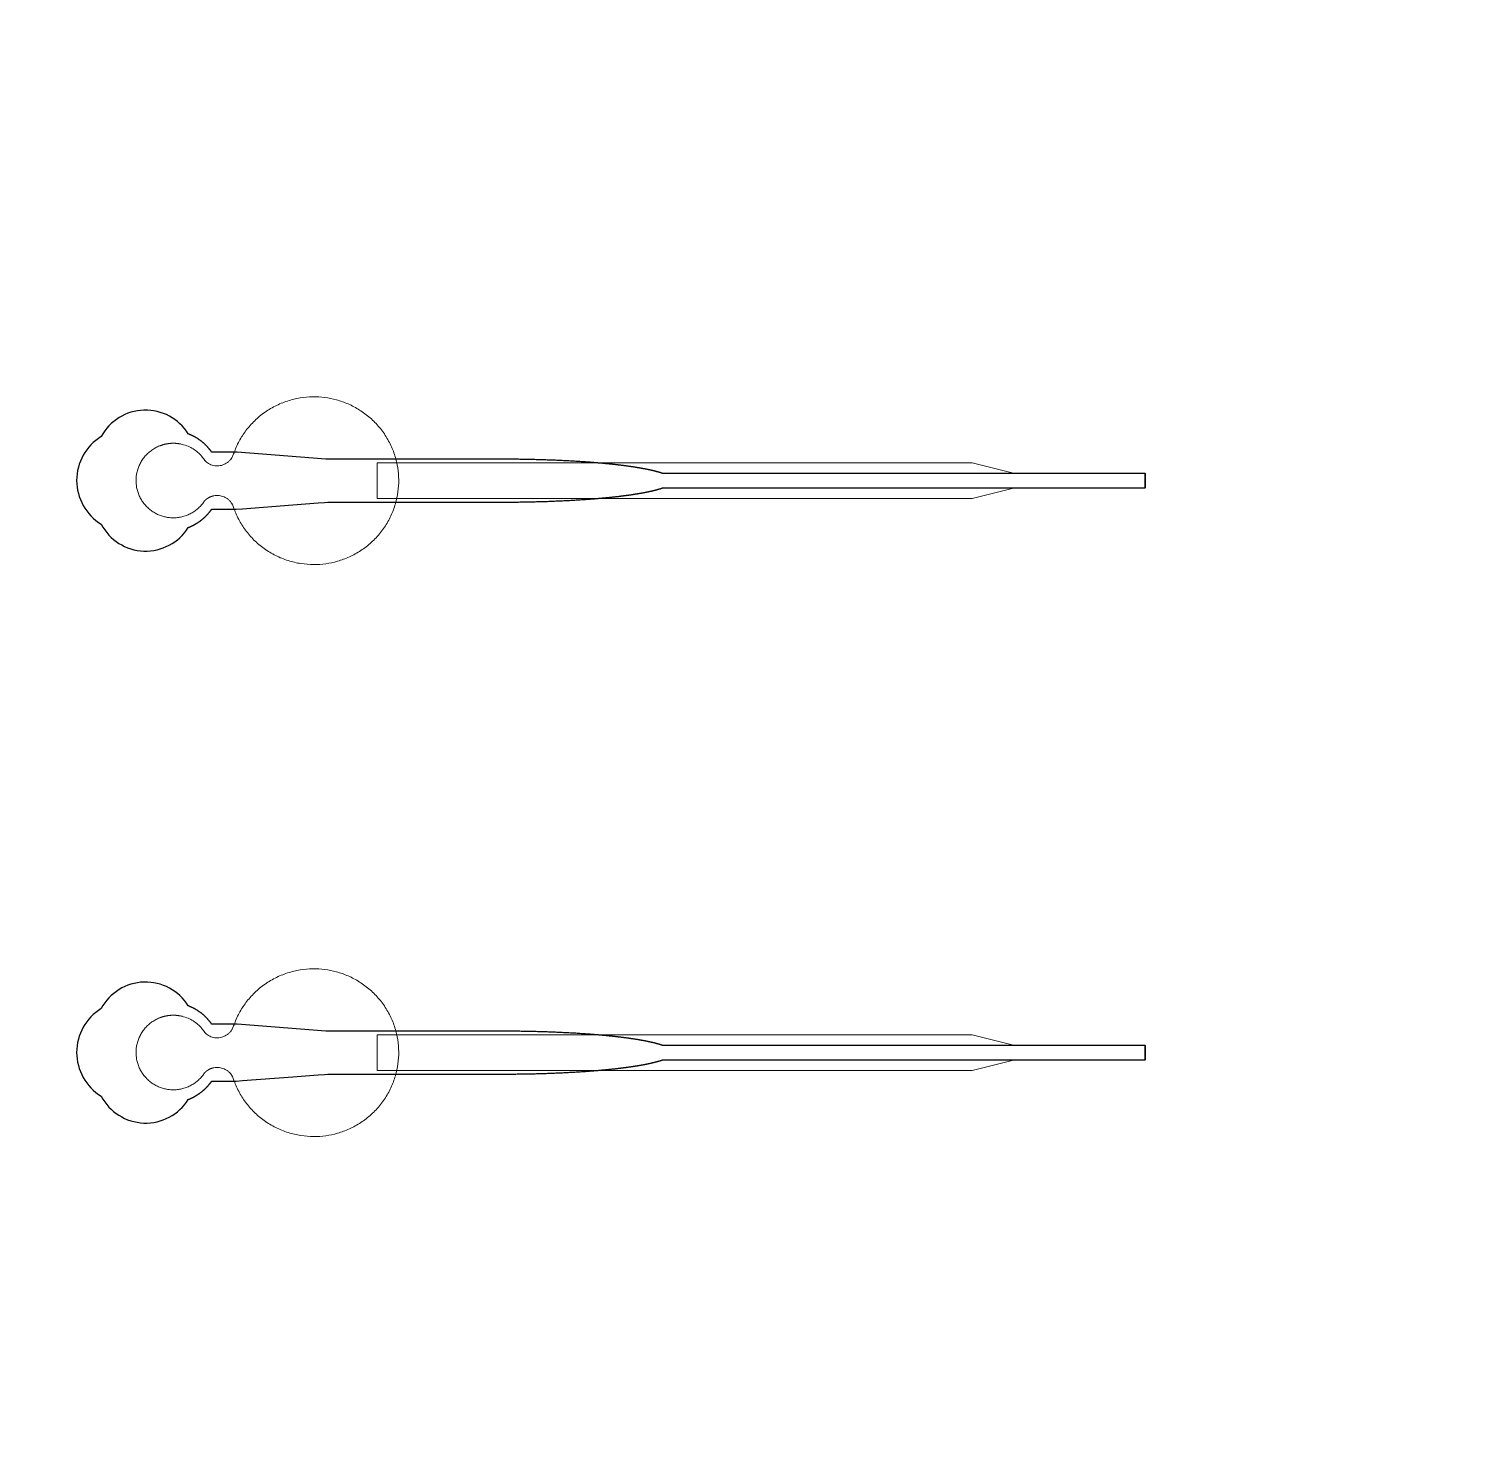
# Model space of a CAD drawing. Header units: inches. Extents: x -52997 to 52003, y -52254 to 52746.
# Drawn here: x 12272 to 17342, y -1513 to 3389 of the extents above; entities that cross this region are included whole.
import ezdxf

# ---------------------------------------------------------------- set-up
doc = ezdxf.new("R2010")
doc.units = ezdxf.units.IN
doc.header["$MEASUREMENT"] = 0
doc.layers.add('1', color=1, linetype='Continuous')
doc.layers.add('2', color=140, linetype='Continuous', lineweight=0)
doc.layers.add('3', color=90, linetype='Continuous', lineweight=0)

msp = doc.modelspace()

# ---------------------------------------------------------------- linework, layer by layer
at = {"layer": '1'}
for points in [[(-16283.4, -47485.7), (0, -47485.7), (16283.4, -47485.7, 5.999107)], [(-16250, -47285.7), (0, -47285.7), (16250, -47285.7, 5.986812)], [(-13685.8, -45485.7), (0, -45485.7), (13685.8, -45485.7, 6.794322)], [(12829.1, 1646.4), (12829.5, 1646.6), (12830.3, 1646.9), (12831.2, 1647.2), (12832, 1647.6), (12832.8, 1647.9), (12833.7, 1648.2), (12834.5, 1648.6), (12835.4, 1649), (12836.2, 1649.3), (12837.1, 1649.7), (12838, 1650.1), (12838.8, 1650.5), (12839.7, 1650.9), (12840.5, 1651.3), (12841.4, 1651.7), (12842.2, 1652.1), (12843.1, 1652.5), (12844, 1652.9), (12844.8, 1653.4), (12845.7, 1653.8), (12846.5, 1654.2), (12847.4, 1654.7), (12848.2, 1655.1), (12849.1, 1655.6), (12850, 1656.1), (12850.8, 1656.5), (12851.7, 1657), (12852.5, 1657.5), (12853.4, 1658), (12854.2, 1658.5), (12855.1, 1659), (12855.9, 1659.5), (12856.8, 1660), (12857.6, 1660.5), (12858.5, 1661), (12859.3, 1661.6), (12860.2, 1662.1), (12861, 1662.7), (12861.9, 1663.2), (12862.7, 1663.8), (12863.6, 1664.3), (12864.4, 1664.9), (12865.2, 1665.4), (12866.1, 1666), (12866.9, 1666.6), (12867.7, 1667.2), (12868.6, 1667.8), (12869.4, 1668.4), (12870.2, 1669), (12871, 1669.6), (12871.8, 1670.2), (12872.6, 1670.8), (12873.5, 1671.4), (12874.3, 1672), (12875.1, 1672.7), (12875.9, 1673.3), (12876.7, 1673.9), (12877.5, 1674.6), (12878.3, 1675.2), (12879, 1675.9), (12879.8, 1676.5), (12880.6, 1677.2), (12881.4, 1677.8), (12882.2, 1678.5), (12882.9, 1679.2), (12883.7, 1679.9), (12884.5, 1680.5), (12885.2, 1681.2), (12886, 1681.9), (12886.7, 1682.6), (12887.5, 1683.3), (12888.2, 1684), (12888.9, 1684.7), (12889.7, 1685.4), (12890.4, 1686.1), (12891.1, 1686.8), (12891.8, 1687.5), (12892.5, 1688.3), (12893.2, 1689), (12893.9, 1689.7), (12894.6, 1690.4), (12895.3, 1691.2), (12896, 1691.9), (12896.7, 1692.6), (12897.3, 1693.4), (12898, 1694.1), (12898.7, 1694.8), (12899.3, 1695.6), (12900, 1696.3), (12900.6, 1697.1), (12901.3, 1697.8), (12901.9, 1698.6), (12902.5, 1699.3), (12903.2, 1700.1), (12903.8, 1700.9), (12904.4, 1701.6), (12905, 1702.4), (12905.6, 1703.1), (12906.2, 1703.9), (12906.8, 1704.7), (12907.3, 1705.4), (12907.9, 1706.2), (12908.5, 1707), (12909, 1707.7), (12909.6, 1708.5), (12910.1, 1709.3), (12910.7, 1710), (12954.3, 1710), (12976.1, 1710), (12987, 1710), (12989.7, 1710), (12991, 1710), (12991.1, 1710), (12991.1, 1710), (12991.1, 1710), (12991.1, 1710), (12991.1, 1710.1), (12991.2, 1710.1), (12991.6, 1710.1), (12992.2, 1710.1), (12993.6, 1710.2), (12996.4, 1710.5), (13018.5, 1712.1), (13195.1, 1725.7), (13283.4, 1732.5), (13305.5, 1734.2), (13316.6, 1735), (13316.9, 1735), (13317, 1735), (13317, 1735), (13317.1, 1735), (13317.2, 1735), (13317.5, 1735), (13578, 1735), (13584.3, 1735), (13596.9, 1735), (13697.4, 1735), (13898.4, 1735), (13911, 1735), (13917.3, 1735), (13920.4, 1735), (13922, 1735), (13922.4, 1735), (13922.6, 1735), (13922.7, 1735), (13922.7, 1735), (13922.7, 1735), (13922.8, 1735), (13923.3, 1735), (13927.9, 1735.1), (13932.5, 1735.1), (13937.1, 1735.1), (13941.8, 1735.1), (13946.4, 1735.1), (13951.1, 1735.1), (13955.7, 1735.2), (13960.4, 1735.2), (13965.1, 1735.2), (13969.8, 1735.3), (13974.5, 1735.3), (13979.2, 1735.4), (13984, 1735.4), (13988.7, 1735.5), (13993.5, 1735.6), (13998.2, 1735.6), (14003, 1735.7), (14007.8, 1735.8), (14012.6, 1735.9), (14017.3, 1736), (14022.1, 1736.1), (14026.9, 1736.2), (14031.8, 1736.3), (14036.6, 1736.4), (14041.4, 1736.5), (14046.2, 1736.7), (14051, 1736.8), (14055.9, 1736.9), (14060.7, 1737.1), (14065.5, 1737.2), (14070.3, 1737.4), (14075.2, 1737.5), (14080, 1737.7), (14084.8, 1737.8), (14089.7, 1738), (14094.5, 1738.2), (14099.3, 1738.4), (14104.2, 1738.6), (14109, 1738.8), (14113.8, 1739), (14118.6, 1739.2), (14123.4, 1739.4), (14128.2, 1739.6), (14133, 1739.8), (14137.8, 1740), (14142.6, 1740.3), (14147.4, 1740.5), (14152.2, 1740.7), (14156.9, 1741), (14161.7, 1741.3), (14166.4, 1741.5), (14171.1, 1741.8), (14175.9, 1742), (14180.6, 1742.3), (14185.3, 1742.6), (14189.9, 1742.9), (14194.6, 1743.2), (14199.3, 1743.5), (14203.9, 1743.8), (14208.5, 1744.1), (14213.1, 1744.4), (14217.7, 1744.7), (14222.3, 1745.1), (14224.6, 1745.2), (14226.8, 1745.4), (14229.1, 1745.6), (14231.4, 1745.7), (14233.6, 1745.9), (14235.9, 1746.1), (14238.1, 1746.2), (14240.4, 1746.4), (14242.6, 1746.6), (14244.9, 1746.8), (14247.1, 1747), (14249.3, 1747.1), (14251.5, 1747.3), (14253.8, 1747.5), (14256, 1747.7), (14258.2, 1747.9), (14260.4, 1748.1), (14262.6, 1748.2), (14264.8, 1748.4), (14266.9, 1748.6), (14269.1, 1748.8), (14271.3, 1749), (14273.4, 1749.2), (14275.6, 1749.4), (14277.7, 1749.6), (14279.9, 1749.8), (14282, 1750), (14284.2, 1750.2), (14286.3, 1750.4), (14288.4, 1750.6), (14290.5, 1750.8), (14292.6, 1751), (14294.7, 1751.2), (14296.8, 1751.4), (14298.9, 1751.6), (14301, 1751.8), (14303, 1752), (14305.1, 1752.3), (14307.2, 1752.5), (14309.2, 1752.7), (14311.3, 1752.9), (14313.3, 1753.1), (14315.3, 1753.3), (14317.3, 1753.6), (14319.3, 1753.8), (14321.3, 1754), (14323.3, 1754.2), (14325.3, 1754.4), (14327.3, 1754.7), (14329.3, 1754.9), (14331.2, 1755.1), (14333.2, 1755.3), (14335.2, 1755.6), (14337.1, 1755.8), (14339, 1756), (14341, 1756.3), (14342.9, 1756.5), (14344.8, 1756.7), (14346.7, 1757), (14348.6, 1757.2), (14350.5, 1757.5), (14352.3, 1757.7), (14354.2, 1757.9), (14356, 1758.2), (14357.9, 1758.4), (14359.7, 1758.7), (14361.6, 1758.9), (14363.4, 1759.1), (14365.2, 1759.4), (14367, 1759.6), (14368.8, 1759.9), (14370.6, 1760.1), (14372.4, 1760.4), (14374.1, 1760.6), (14375.9, 1760.9), (14377.6, 1761.1), (14379.4, 1761.4), (14381.1, 1761.7), (14382.8, 1761.9), (14384.5, 1762.2), (14386.2, 1762.4), (14387.9, 1762.7), (14389.6, 1762.9), (14391.3, 1763.2), (14392.9, 1763.5), (14394.6, 1763.7), (14396.2, 1764), (14397.9, 1764.2), (14399.5, 1764.5), (14401.1, 1764.8), (14402.7, 1765), (14404.3, 1765.3), (14405.9, 1765.6), (14407.5, 1765.8), (14409, 1766.1), (14410.6, 1766.4), (14412.1, 1766.7), (14413.6, 1766.9), (14415.2, 1767.2), (14416.7, 1767.5), (14418.2, 1767.7), (14419.7, 1768), (14421.2, 1768.3), (14422.6, 1768.6), (14424.1, 1768.8), (14425.5, 1769.1), (14427, 1769.4), (14428.4, 1769.7), (14429.8, 1770), (14431.2, 1770.2), (14432.6, 1770.5), (14434, 1770.8), (14435.4, 1771.1), (14436.8, 1771.4), (14438.1, 1771.6), (14439.5, 1771.9), (14440.8, 1772.2), (14442.1, 1772.5), (14443.4, 1772.8), (14444.7, 1773.1), (14446, 1773.4), (14447.3, 1773.6), (14448.6, 1773.9), (14449.8, 1774.2), (14451.1, 1774.5), (14452.3, 1774.8), (14453.5, 1775.1), (14454.7, 1775.4), (14456, 1775.7), (14457.1, 1776), (14458.3, 1776.2), (14459.5, 1776.5), (14460.7, 1776.8), (14461.8, 1777.1), (14462.9, 1777.4), (14464.1, 1777.7), (14465.2, 1778), (14466.3, 1778.3), (14467.4, 1778.6), (14468.5, 1778.9), (14469.5, 1779.2), (14470.6, 1779.5), (14471.6, 1779.8), (14472.7, 1780.1), (14473.7, 1780.4), (14474.7, 1780.7), (14475.7, 1781), (14476.7, 1781.2), (14477.7, 1781.5), (14478.7, 1781.8), (14479.6, 1782.1), (14480.6, 1782.4), (14481.5, 1782.7), (14482.5, 1783), (14483.4, 1783.3), (14484.3, 1783.6), (14485.2, 1783.9), (14486.1, 1784.2), (14486.9, 1784.5), (14488.3, 1785), (16174, 1784.8), (16174, 1835), (14488.4, 1835), (14488.1, 1835.1), (14487.3, 1835.4), (14486.4, 1835.8), (14485.5, 1836.1), (14484.6, 1836.4), (14483.7, 1836.7), (14482.8, 1837), (14481.9, 1837.3), (14480.9, 1837.6), (14480, 1837.8), (14479, 1838.1), (14478.1, 1838.4), (14477.1, 1838.7), (14476.1, 1839), (14475.1, 1839.3), (14474.1, 1839.6), (14473, 1839.9), (14472, 1840.2), (14471, 1840.5), (14469.9, 1840.8), (14468.8, 1841.1), (14467.7, 1841.4), (14466.6, 1841.7), (14465.5, 1842), (14464.4, 1842.3), (14463.3, 1842.6), (14462.2, 1842.9), (14461, 1843.2), (14459.9, 1843.5), (14458.7, 1843.8), (14457.5, 1844.1), (14456.3, 1844.4), (14455.1, 1844.6), (14453.9, 1844.9), (14452.7, 1845.2), (14451.4, 1845.5), (14450.2, 1845.8), (14448.9, 1846.1), (14447.7, 1846.4), (14446.4, 1846.7), (14445.1, 1847), (14443.8, 1847.2), (14442.5, 1847.5), (14441.1, 1847.8), (14439.8, 1848.1), (14438.5, 1848.4), (14437.1, 1848.7), (14435.8, 1848.9), (14434.4, 1849.2), (14433, 1849.5), (14431.6, 1849.8), (14430.2, 1850.1), (14428.8, 1850.3), (14427.3, 1850.6), (14425.9, 1850.9), (14424.4, 1851.2), (14423, 1851.5), (14421.5, 1851.7), (14420, 1852), (14418.5, 1852.3), (14417, 1852.6), (14415.5, 1852.8), (14414, 1853.1), (14412.5, 1853.4), (14410.9, 1853.7), (14409.4, 1853.9), (14407.8, 1854.2), (14406.2, 1854.5), (14404.7, 1854.7), (14403.1, 1855), (14401.5, 1855.3), (14399.8, 1855.5), (14398.2, 1855.8), (14396.6, 1856.1), (14394.9, 1856.3), (14393.3, 1856.6), (14391.6, 1856.8), (14390, 1857.1), (14388.3, 1857.4), (14386.6, 1857.6), (14384.9, 1857.9), (14383.2, 1858.1), (14381.5, 1858.4), (14379.7, 1858.6), (14378, 1858.9), (14376.2, 1859.2), (14374.5, 1859.4), (14372.7, 1859.7), (14370.9, 1859.9), (14369.2, 1860.2), (14367.4, 1860.4), (14365.6, 1860.7), (14363.8, 1860.9), (14361.9, 1861.1), (14360.1, 1861.4), (14358.3, 1861.6), (14356.4, 1861.9), (14354.6, 1862.1), (14352.7, 1862.4), (14350.8, 1862.6), (14349, 1862.8), (14347.1, 1863.1), (14345.2, 1863.3), (14343.3, 1863.5), (14341.3, 1863.8), (14339.4, 1864), (14337.5, 1864.2), (14335.6, 1864.5), (14333.6, 1864.7), (14331.7, 1864.9), (14329.7, 1865.2), (14327.7, 1865.4), (14325.7, 1865.6), (14323.8, 1865.8), (14321.8, 1866.1), (14319.8, 1866.3), (14317.7, 1866.5), (14315.7, 1866.7), (14313.7, 1866.9), (14311.7, 1867.2), (14309.6, 1867.4), (14307.6, 1867.6), (14305.5, 1867.8), (14303.5, 1868), (14301.4, 1868.2), (14299.3, 1868.4), (14297.3, 1868.6), (14295.2, 1868.9), (14293.1, 1869.1), (14291, 1869.3), (14288.9, 1869.5), (14286.8, 1869.7), (14284.6, 1869.9), (14282.5, 1870.1), (14280.4, 1870.3), (14278.2, 1870.5), (14276.1, 1870.7), (14273.9, 1870.9), (14271.8, 1871.1), (14269.6, 1871.2), (14267.4, 1871.4), (14265.3, 1871.6), (14263.1, 1871.8), (14260.9, 1872), (14258.7, 1872.2), (14256.5, 1872.4), (14254.3, 1872.6), (14252.1, 1872.7), (14249.9, 1872.9), (14247.7, 1873.1), (14245.4, 1873.3), (14243.2, 1873.5), (14241, 1873.6), (14238.7, 1873.8), (14236.5, 1874), (14234.2, 1874.2), (14232, 1874.3), (14229.7, 1874.5), (14227.5, 1874.7), (14225.2, 1874.8), (14220.6, 1875.2), (14216.1, 1875.5), (14211.5, 1875.8), (14206.9, 1876.1), (14202.3, 1876.4), (14197.6, 1876.7), (14193, 1877), (14188.3, 1877.3), (14183.7, 1877.6), (14179, 1877.9), (14174.3, 1878.1), (14169.6, 1878.4), (14164.9, 1878.7), (14160.1, 1878.9), (14155.4, 1879.2), (14150.6, 1879.4), (14145.9, 1879.7), (14141.1, 1879.9), (14136.4, 1880.1), (14131.6, 1880.4), (14126.8, 1880.6), (14122, 1880.8), (14117.2, 1881), (14112.4, 1881.2), (14107.6, 1881.4), (14102.8, 1881.6), (14098, 1881.8), (14093.2, 1882), (14088.4, 1882.1), (14083.6, 1882.3), (14078.8, 1882.5), (14074, 1882.6), (14069.2, 1882.8), (14064.4, 1882.9), (14059.6, 1883.1), (14054.8, 1883.2), (14050, 1883.3), (14045.2, 1883.5), (14040.4, 1883.6), (14035.6, 1883.7), (14030.8, 1883.8), (14026, 1883.9), (14021.2, 1884), (14016.5, 1884.1), (14011.7, 1884.2), (14007, 1884.3), (14002.2, 1884.4), (13997.5, 1884.5), (13992.7, 1884.5), (13988, 1884.6), (13983.3, 1884.7), (13978.6, 1884.7), (13973.9, 1884.8), (13969.2, 1884.8), (13964.6, 1884.9), (13959.9, 1884.9), (13955.3, 1884.9), (13950.6, 1885), (13946, 1885), (13941.4, 1885), (13936.8, 1885), (13934.5, 1885), (13933.9, 1885), (13933.7, 1885), (13933.5, 1885), (13933.3, 1885), (13931.7, 1885), (13925.3, 1885), (13912.6, 1885), (13861.6, 1885), (13657.7, 1885), (13606.7, 1885), (13581.2, 1885), (13574.8, 1885), (13573.2, 1885), (13317.5, 1885), (13317.1, 1885), (13317, 1885), (13317, 1885), (13316.9, 1885), (13316.9, 1885), (13316.5, 1885.1), (13315.1, 1885.2), (13309.6, 1885.6), (13265.5, 1889), (13177.1, 1895.8), (13000.5, 1909.3), (12995, 1909.8), (12992.2, 1910), (12991.5, 1910), (12991.2, 1910), (12991.1, 1910), (12991.1, 1910), (12991.1, 1910), (12991.1, 1910), (12991.1, 1910), (12991, 1910), (12990.7, 1910), (12988, 1910), (12982.5, 1910), (12971.6, 1910), (12949.8, 1910), (12928, 1910), (12917.1, 1910), (12911.7, 1910), (12911, 1910), (12910.8, 1910), (12910.7, 1910), (12910.7, 1910), (12910.7, 1910), (12910.7, 1910), (12910.7, 1910.1), (12910.3, 1910.6), (12909.5, 1911.8), (12908.7, 1912.9), (12907.8, 1914), (12907, 1915.1), (12906.1, 1916.2), (12905.3, 1917.4), (12904.4, 1918.5), (12903.5, 1919.6), (12902.6, 1920.7), (12901.7, 1921.8), (12900.8, 1922.9), (12899.8, 1924), (12898.9, 1925.1), (12897.9, 1926.2), (12896.9, 1927.3), (12896, 1928.3), (12895, 1929.4), (12893.9, 1930.5), (12892.9, 1931.6), (12891.9, 1932.6), (12890.8, 1933.7), (12889.8, 1934.7), (12888.7, 1935.8), (12887.6, 1936.8), (12886.5, 1937.8), (12885.4, 1938.9), (12884.3, 1939.9), (12883.1, 1940.9), (12882, 1941.9), (12880.8, 1942.9), (12879.7, 1943.9), (12878.5, 1944.9), (12877.3, 1945.8), (12876.1, 1946.8), (12874.9, 1947.7), (12873.7, 1948.7), (12872.4, 1949.6), (12871.2, 1950.6), (12869.9, 1951.5), (12868.7, 1952.4), (12867.4, 1953.3), (12866.1, 1954.2), (12864.9, 1955.1), (12863.6, 1955.9), (12862.3, 1956.8), (12860.9, 1957.6), (12859.6, 1958.5), (12858.3, 1959.3), (12857, 1960.1), (12855.6, 1960.9), (12854.3, 1961.7), (12852.9, 1962.5), (12851.5, 1963.2), (12850.2, 1964), (12848.8, 1964.7), (12847.4, 1965.5), (12846, 1966.2), (12844.6, 1966.9), (12843.2, 1967.6), (12841.8, 1968.2), (12840.4, 1968.9), (12839, 1969.6), (12837.6, 1970.2), (12836.2, 1970.8), (12834.7, 1971.4), (12833.3, 1972), (12831.9, 1972.6), (12830.4, 1973.2), (12829.2, 1973.6, 0.576044), (12524.6, 1964.3, 0.560065), (12524.6, 1657.8, 0.578435)], [(12829.1, -353.6), (12829.5, -353.4), (12830.3, -353.1), (12831.2, -352.8), (12832, -352.4), (12832.8, -352.1), (12833.7, -351.8), (12834.5, -351.4), (12835.4, -351), (12836.2, -350.7), (12837.1, -350.3), (12838, -349.9), (12838.8, -349.5), (12839.7, -349.1), (12840.5, -348.7), (12841.4, -348.3), (12842.2, -347.9), (12843.1, -347.5), (12844, -347.1), (12844.8, -346.6), (12845.7, -346.2), (12846.5, -345.8), (12847.4, -345.3), (12848.2, -344.9), (12849.1, -344.4), (12850, -343.9), (12850.8, -343.5), (12851.7, -343), (12852.5, -342.5), (12853.4, -342), (12854.2, -341.5), (12855.1, -341), (12855.9, -340.5), (12856.8, -340), (12857.6, -339.5), (12858.5, -339), (12859.3, -338.4), (12860.2, -337.9), (12861, -337.3), (12861.9, -336.8), (12862.7, -336.2), (12863.6, -335.7), (12864.4, -335.1), (12865.2, -334.6), (12866.1, -334), (12866.9, -333.4), (12867.7, -332.8), (12868.6, -332.2), (12869.4, -331.6), (12870.2, -331), (12871, -330.4), (12871.8, -329.8), (12872.6, -329.2), (12873.5, -328.6), (12874.3, -328), (12875.1, -327.3), (12875.9, -326.7), (12876.7, -326.1), (12877.5, -325.4), (12878.3, -324.8), (12879, -324.1), (12879.8, -323.5), (12880.6, -322.8), (12881.4, -322.2), (12882.2, -321.5), (12882.9, -320.8), (12883.7, -320.1), (12884.5, -319.5), (12885.2, -318.8), (12886, -318.1), (12886.7, -317.4), (12887.5, -316.7), (12888.2, -316), (12888.9, -315.3), (12889.7, -314.6), (12890.4, -313.9), (12891.1, -313.2), (12891.8, -312.5), (12892.5, -311.7), (12893.2, -311), (12893.9, -310.3), (12894.6, -309.6), (12895.3, -308.8), (12896, -308.1), (12896.7, -307.4), (12897.3, -306.6), (12898, -305.9), (12898.7, -305.2), (12899.3, -304.4), (12900, -303.7), (12900.6, -302.9), (12901.3, -302.2), (12901.9, -301.4), (12902.5, -300.7), (12903.2, -299.9), (12903.8, -299.1), (12904.4, -298.4), (12905, -297.6), (12905.6, -296.9), (12906.2, -296.1), (12906.8, -295.3), (12907.3, -294.6), (12907.9, -293.8), (12908.5, -293), (12909, -292.3), (12909.6, -291.5), (12910.1, -290.7), (12910.7, -290), (12954.3, -290), (12976.1, -290), (12987, -290), (12989.7, -290), (12991, -290), (12991.1, -290), (12991.1, -290), (12991.1, -290), (12991.1, -290), (12991.1, -289.9), (12991.2, -289.9), (12991.6, -289.9), (12992.2, -289.9), (12993.6, -289.8), (12996.4, -289.5), (13018.5, -287.9), (13195.1, -274.3), (13283.4, -267.5), (13305.5, -265.8), (13316.6, -265), (13316.9, -265), (13317, -265), (13317, -265), (13317.1, -265), (13317.2, -265), (13317.5, -265), (13578, -265), (13584.3, -265), (13596.9, -265), (13697.4, -265), (13898.4, -265), (13911, -265), (13917.3, -265), (13920.4, -265), (13922, -265), (13922.4, -265), (13922.6, -265), (13922.7, -265), (13922.7, -265), (13922.7, -265), (13922.8, -265), (13923.3, -265), (13927.9, -264.9), (13932.5, -264.9), (13937.1, -264.9), (13941.8, -264.9), (13946.4, -264.9), (13951.1, -264.9), (13955.7, -264.8), (13960.4, -264.8), (13965.1, -264.8), (13969.8, -264.7), (13974.5, -264.7), (13979.2, -264.6), (13984, -264.6), (13988.7, -264.5), (13993.5, -264.4), (13998.2, -264.4), (14003, -264.3), (14007.8, -264.2), (14012.6, -264.1), (14017.3, -264), (14022.1, -263.9), (14026.9, -263.8), (14031.8, -263.7), (14036.6, -263.6), (14041.4, -263.5), (14046.2, -263.3), (14051, -263.2), (14055.9, -263.1), (14060.7, -262.9), (14065.5, -262.8), (14070.3, -262.6), (14075.2, -262.5), (14080, -262.3), (14084.8, -262.2), (14089.7, -262), (14094.5, -261.8), (14099.3, -261.6), (14104.2, -261.4), (14109, -261.2), (14113.8, -261), (14118.6, -260.8), (14123.4, -260.6), (14128.2, -260.4), (14133, -260.2), (14137.8, -260), (14142.6, -259.7), (14147.4, -259.5), (14152.2, -259.3), (14156.9, -259), (14161.7, -258.7), (14166.4, -258.5), (14171.1, -258.2), (14175.9, -258), (14180.6, -257.7), (14185.3, -257.4), (14189.9, -257.1), (14194.6, -256.8), (14199.3, -256.5), (14203.9, -256.2), (14208.5, -255.9), (14213.1, -255.6), (14217.7, -255.3), (14222.3, -254.9), (14224.6, -254.8), (14226.8, -254.6), (14229.1, -254.4), (14231.4, -254.3), (14233.6, -254.1), (14235.9, -253.9), (14238.1, -253.8), (14240.4, -253.6), (14242.6, -253.4), (14244.9, -253.2), (14247.1, -253), (14249.3, -252.9), (14251.5, -252.7), (14253.8, -252.5), (14256, -252.3), (14258.2, -252.1), (14260.4, -251.9), (14262.6, -251.8), (14264.8, -251.6), (14266.9, -251.4), (14269.1, -251.2), (14271.3, -251), (14273.4, -250.8), (14275.6, -250.6), (14277.7, -250.4), (14279.9, -250.2), (14282, -250), (14284.2, -249.8), (14286.3, -249.6), (14288.4, -249.4), (14290.5, -249.2), (14292.6, -249), (14294.7, -248.8), (14296.8, -248.6), (14298.9, -248.4), (14301, -248.2), (14303, -248), (14305.1, -247.7), (14307.2, -247.5), (14309.2, -247.3), (14311.3, -247.1), (14313.3, -246.9), (14315.3, -246.7), (14317.3, -246.4), (14319.3, -246.2), (14321.3, -246), (14323.3, -245.8), (14325.3, -245.6), (14327.3, -245.3), (14329.3, -245.1), (14331.2, -244.9), (14333.2, -244.7), (14335.2, -244.4), (14337.1, -244.2), (14339, -244), (14341, -243.7), (14342.9, -243.5), (14344.8, -243.3), (14346.7, -243), (14348.6, -242.8), (14350.5, -242.5), (14352.3, -242.3), (14354.2, -242.1), (14356, -241.8), (14357.9, -241.6), (14359.7, -241.3), (14361.6, -241.1), (14363.4, -240.9), (14365.2, -240.6), (14367, -240.4), (14368.8, -240.1), (14370.6, -239.9), (14372.4, -239.6), (14374.1, -239.4), (14375.9, -239.1), (14377.6, -238.9), (14379.4, -238.6), (14381.1, -238.3), (14382.8, -238.1), (14384.5, -237.8), (14386.2, -237.6), (14387.9, -237.3), (14389.6, -237.1), (14391.3, -236.8), (14392.9, -236.5), (14394.6, -236.3), (14396.2, -236), (14397.9, -235.8), (14399.5, -235.5), (14401.1, -235.2), (14402.7, -235), (14404.3, -234.7), (14405.9, -234.4), (14407.5, -234.2), (14409, -233.9), (14410.6, -233.6), (14412.1, -233.3), (14413.6, -233.1), (14415.2, -232.8), (14416.7, -232.5), (14418.2, -232.3), (14419.7, -232), (14421.2, -231.7), (14422.6, -231.4), (14424.1, -231.2), (14425.5, -230.9), (14427, -230.6), (14428.4, -230.3), (14429.8, -230), (14431.2, -229.8), (14432.6, -229.5), (14434, -229.2), (14435.4, -228.9), (14436.8, -228.6), (14438.1, -228.4), (14439.5, -228.1), (14440.8, -227.8), (14442.1, -227.5), (14443.4, -227.2), (14444.7, -226.9), (14446, -226.6), (14447.3, -226.4), (14448.6, -226.1), (14449.8, -225.8), (14451.1, -225.5), (14452.3, -225.2), (14453.5, -224.9), (14454.7, -224.6), (14456, -224.3), (14457.1, -224), (14458.3, -223.8), (14459.5, -223.5), (14460.7, -223.2), (14461.8, -222.9), (14462.9, -222.6), (14464.1, -222.3), (14465.2, -222), (14466.3, -221.7), (14467.4, -221.4), (14468.5, -221.1), (14469.5, -220.8), (14470.6, -220.5), (14471.6, -220.2), (14472.7, -219.9), (14473.7, -219.6), (14474.7, -219.3), (14475.7, -219), (14476.7, -218.8), (14477.7, -218.5), (14478.7, -218.2), (14479.6, -217.9), (14480.6, -217.6), (14481.5, -217.3), (14482.5, -217), (14483.4, -216.7), (14484.3, -216.4), (14485.2, -216.1), (14486.1, -215.8), (14486.9, -215.5), (14488.3, -215), (16174, -215.2), (16174, -165), (14488.4, -165), (14488.1, -164.9), (14487.3, -164.6), (14486.4, -164.2), (14485.5, -163.9), (14484.6, -163.6), (14483.7, -163.3), (14482.8, -163), (14481.9, -162.7), (14480.9, -162.4), (14480, -162.2), (14479, -161.9), (14478.1, -161.6), (14477.1, -161.3), (14476.1, -161), (14475.1, -160.7), (14474.1, -160.4), (14473, -160.1), (14472, -159.8), (14471, -159.5), (14469.9, -159.2), (14468.8, -158.9), (14467.7, -158.6), (14466.6, -158.3), (14465.5, -158), (14464.4, -157.7), (14463.3, -157.4), (14462.2, -157.1), (14461, -156.8), (14459.9, -156.5), (14458.7, -156.2), (14457.5, -155.9), (14456.3, -155.6), (14455.1, -155.4), (14453.9, -155.1), (14452.7, -154.8), (14451.4, -154.5), (14450.2, -154.2), (14448.9, -153.9), (14447.7, -153.6), (14446.4, -153.3), (14445.1, -153), (14443.8, -152.8), (14442.5, -152.5), (14441.1, -152.2), (14439.8, -151.9), (14438.5, -151.6), (14437.1, -151.3), (14435.8, -151.1), (14434.4, -150.8), (14433, -150.5), (14431.6, -150.2), (14430.2, -149.9), (14428.8, -149.7), (14427.3, -149.4), (14425.9, -149.1), (14424.4, -148.8), (14423, -148.5), (14421.5, -148.3), (14420, -148), (14418.5, -147.7), (14417, -147.4), (14415.5, -147.2), (14414, -146.9), (14412.5, -146.6), (14410.9, -146.3), (14409.4, -146.1), (14407.8, -145.8), (14406.2, -145.5), (14404.7, -145.3), (14403.1, -145), (14401.5, -144.7), (14399.8, -144.5), (14398.2, -144.2), (14396.6, -143.9), (14394.9, -143.7), (14393.3, -143.4), (14391.6, -143.2), (14390, -142.9), (14388.3, -142.6), (14386.6, -142.4), (14384.9, -142.1), (14383.2, -141.9), (14381.5, -141.6), (14379.7, -141.4), (14378, -141.1), (14376.2, -140.8), (14374.5, -140.6), (14372.7, -140.3), (14370.9, -140.1), (14369.2, -139.8), (14367.4, -139.6), (14365.6, -139.3), (14363.8, -139.1), (14361.9, -138.9), (14360.1, -138.6), (14358.3, -138.4), (14356.4, -138.1), (14354.6, -137.9), (14352.7, -137.6), (14350.8, -137.4), (14349, -137.2), (14347.1, -136.9), (14345.2, -136.7), (14343.3, -136.5), (14341.3, -136.2), (14339.4, -136), (14337.5, -135.8), (14335.6, -135.5), (14333.6, -135.3), (14331.7, -135.1), (14329.7, -134.8), (14327.7, -134.6), (14325.7, -134.4), (14323.8, -134.2), (14321.8, -133.9), (14319.8, -133.7), (14317.7, -133.5), (14315.7, -133.3), (14313.7, -133.1), (14311.7, -132.8), (14309.6, -132.6), (14307.6, -132.4), (14305.5, -132.2), (14303.5, -132), (14301.4, -131.8), (14299.3, -131.6), (14297.3, -131.4), (14295.2, -131.1), (14293.1, -130.9), (14291, -130.7), (14288.9, -130.5), (14286.8, -130.3), (14284.6, -130.1), (14282.5, -129.9), (14280.4, -129.7), (14278.2, -129.5), (14276.1, -129.3), (14273.9, -129.1), (14271.8, -128.9), (14269.6, -128.8), (14267.4, -128.6), (14265.3, -128.4), (14263.1, -128.2), (14260.9, -128), (14258.7, -127.8), (14256.5, -127.6), (14254.3, -127.4), (14252.1, -127.3), (14249.9, -127.1), (14247.7, -126.9), (14245.4, -126.7), (14243.2, -126.5), (14241, -126.4), (14238.7, -126.2), (14236.5, -126), (14234.2, -125.8), (14232, -125.7), (14229.7, -125.5), (14227.5, -125.3), (14225.2, -125.2), (14220.6, -124.8), (14216.1, -124.5), (14211.5, -124.2), (14206.9, -123.9), (14202.3, -123.6), (14197.6, -123.3), (14193, -123), (14188.3, -122.7), (14183.7, -122.4), (14179, -122.1), (14174.3, -121.9), (14169.6, -121.6), (14164.9, -121.3), (14160.1, -121.1), (14155.4, -120.8), (14150.6, -120.6), (14145.9, -120.3), (14141.1, -120.1), (14136.4, -119.9), (14131.6, -119.6), (14126.8, -119.4), (14122, -119.2), (14117.2, -119), (14112.4, -118.8), (14107.6, -118.6), (14102.8, -118.4), (14098, -118.2), (14093.2, -118), (14088.4, -117.9), (14083.6, -117.7), (14078.8, -117.5), (14074, -117.4), (14069.2, -117.2), (14064.4, -117.1), (14059.6, -116.9), (14054.8, -116.8), (14050, -116.7), (14045.2, -116.5), (14040.4, -116.4), (14035.6, -116.3), (14030.8, -116.2), (14026, -116.1), (14021.2, -116), (14016.5, -115.9), (14011.7, -115.8), (14007, -115.7), (14002.2, -115.6), (13997.5, -115.5), (13992.7, -115.5), (13988, -115.4), (13983.3, -115.3), (13978.6, -115.3), (13973.9, -115.2), (13969.2, -115.2), (13964.6, -115.1), (13959.9, -115.1), (13955.3, -115.1), (13950.6, -115), (13946, -115), (13941.4, -115), (13936.8, -115), (13934.5, -115), (13933.9, -115), (13933.7, -115), (13933.5, -115), (13933.3, -115), (13931.7, -115), (13925.3, -115), (13912.6, -115), (13861.6, -115), (13657.7, -115), (13606.7, -115), (13581.2, -115), (13574.8, -115), (13573.2, -115), (13317.5, -115), (13317.1, -115), (13317, -115), (13317, -115), (13316.9, -115), (13316.9, -115), (13316.5, -114.9), (13315.1, -114.8), (13309.6, -114.4), (13265.5, -111), (13177.1, -104.2), (13000.5, -90.7), (12995, -90.2), (12992.2, -90), (12991.5, -90), (12991.2, -90), (12991.1, -90), (12991.1, -90), (12991.1, -90), (12991.1, -90), (12991.1, -90), (12991, -90), (12990.7, -90), (12988, -90), (12982.5, -90), (12971.6, -90), (12949.8, -90), (12928, -90), (12917.1, -90), (12911.7, -90), (12911, -90), (12910.8, -90), (12910.7, -90), (12910.7, -90), (12910.7, -90), (12910.7, -90), (12910.7, -89.9), (12910.3, -89.4), (12909.5, -88.2), (12908.7, -87.1), (12907.8, -86), (12907, -84.9), (12906.1, -83.8), (12905.3, -82.6), (12904.4, -81.5), (12903.5, -80.4), (12902.6, -79.3), (12901.7, -78.2), (12900.8, -77.1), (12899.8, -76), (12898.9, -74.9), (12897.9, -73.8), (12896.9, -72.7), (12896, -71.7), (12895, -70.6), (12893.9, -69.5), (12892.9, -68.4), (12891.9, -67.4), (12890.8, -66.3), (12889.8, -65.3), (12888.7, -64.2), (12887.6, -63.2), (12886.5, -62.2), (12885.4, -61.1), (12884.3, -60.1), (12883.1, -59.1), (12882, -58.1), (12880.8, -57.1), (12879.7, -56.1), (12878.5, -55.1), (12877.3, -54.2), (12876.1, -53.2), (12874.9, -52.3), (12873.7, -51.3), (12872.4, -50.4), (12871.2, -49.4), (12869.9, -48.5), (12868.7, -47.6), (12867.4, -46.7), (12866.1, -45.8), (12864.9, -44.9), (12863.6, -44.1), (12862.3, -43.2), (12860.9, -42.4), (12859.6, -41.5), (12858.3, -40.7), (12857, -39.9), (12855.6, -39.1), (12854.3, -38.3), (12852.9, -37.5), (12851.5, -36.8), (12850.2, -36), (12848.8, -35.3), (12847.4, -34.5), (12846, -33.8), (12844.6, -33.1), (12843.2, -32.4), (12841.8, -31.8), (12840.4, -31.1), (12839, -30.4), (12837.6, -29.8), (12836.2, -29.2), (12834.7, -28.6), (12833.3, -28), (12831.9, -27.4), (12830.4, -26.8), (12829.2, -26.4, 0.576044), (12524.6, -35.7, 0.560065), (12524.6, -342.2, 0.578435)]]:
    msp.add_lwpolyline(points, format="xyb", close=True, dxfattribs=at)
msp.add_circle((-497.2, 245.8), 52500, dxfattribs=at)
at = {"layer": '2'}
for points in [[(-16283.4, -47485.7), (0, -47485.7), (16283.4, -47485.7, 5.999107)], [(-16250, -47285.7), (0, -47285.7), (16250, -47285.7, 5.986812)], [(-13685.8, -45485.7), (0, -45485.7), (13685.8, -45485.7, 6.794322)]]:
    msp.add_lwpolyline(points, format="xyb", close=True, dxfattribs=at)
msp.add_circle((-497.2, 245.8), 52500, dxfattribs=at)
for points in [[(12886, 1739.5), (12908.2, 1762.7), (12939.9, 1757.5), (12971.6, 1752.2), (12985.2, 1723.2), (13060.6, 1482.4), (13312.6, 1520), (13564.6, 1557.7), (13564.7, 1809.8), (13564.9, 2062), (13312.9, 2099.9), (13060.9, 2137.8), (12985.2, 1897), (12972, 1868.6), (12941.2, 1862.8), (12910.3, 1857.1), (12887.7, 1878.9), (12836.4, 1962.3), (12742, 1936.1), (12647.6, 1910), (12646.4, 1812.1), (12645.2, 1714.2), (12738.9, 1685.8), (12832.7, 1657.4), (12886, 1739.5)], [(12886, -260.5), (12908.2, -237.3), (12939.9, -242.5), (12971.6, -247.8), (12985.2, -276.8), (13060.6, -517.6), (13312.6, -480), (13564.6, -442.3), (13564.7, -190.2), (13564.9, 62), (13312.9, 99.9), (13060.9, 137.8), (12985.2, -103), (12972, -131.4), (12941.2, -137.2), (12910.3, -142.9), (12887.7, -121.1), (12836.4, -37.7), (12742, -63.9), (12647.6, -90), (12646.4, -187.9), (12645.2, -285.8), (12738.9, -314.2), (12832.7, -342.6), (12886, -260.5)]]:
    msp.add_rational_spline(points, [1, 0.884783429184, 1, 0.884783429184, 1, 0.758252289935, 1, 0.758252289935, 1, 0.758252289935, 1, 0.758252289935, 1, 0.888941908896, 1, 0.888941908896, 1, 0.79946124759, 1, 0.79946124759, 1, 0.79946124759, 1, 0.79946124759, 1], degree=2, knots=[0, 0, 0, 0.969535, 0.969535, 1.939069, 1.939069, 3.359405, 3.359405, 4.779741, 4.779741, 6.200078, 6.200078, 7.620414, 7.620414, 8.571947, 8.571947, 9.52348, 9.52348, 10.812277, 10.812277, 12.101074, 12.101074, 13.389871, 13.389871, 14.678668, 14.678668, 14.678668], dxfattribs=at)
at = {"layer": '3'}
for points in [[(-16283.4, -47485.7), (0, -47485.7), (16283.4, -47485.7, 5.999107)], [(-16283.4, -47485.7), (0, -47485.7), (16283.4, -47485.7, 5.999107)], [(-16250, -47285.7), (0, -47285.7), (16250, -47285.7, 5.986812)], [(-16250, -47285.7), (0, -47285.7), (16250, -47285.7, 5.986812)], [(-13685.8, -45485.7), (0, -45485.7), (13685.8, -45485.7, 6.794322)], [(-13685.8, -45485.7), (0, -45485.7), (13685.8, -45485.7, 6.794322)]]:
    msp.add_lwpolyline(points, format="xyb", close=True, dxfattribs=at)
for points in [[(13489.6, 1872.6), (15569.1, 1872.5), (15719.1, 1835), (16176.1, 1835), (16176.1, 1785), (15719.1, 1785), (15569.1, 1747.5), (13489.6, 1747.6)], [(13489.6, -127.4), (15569.1, -127.5), (15719.1, -165), (16176.1, -165), (16176.1, -215), (15719.1, -215), (15569.1, -252.5), (13489.6, -252.4)]]:
    msp.add_lwpolyline(points, close=True, dxfattribs=at)
msp.add_circle((-497.2, 245.8), 52500, dxfattribs=at)
msp.add_circle((-497.2, 245.8), 52500, dxfattribs=at)

doc.saveas('drawing.dxf')
